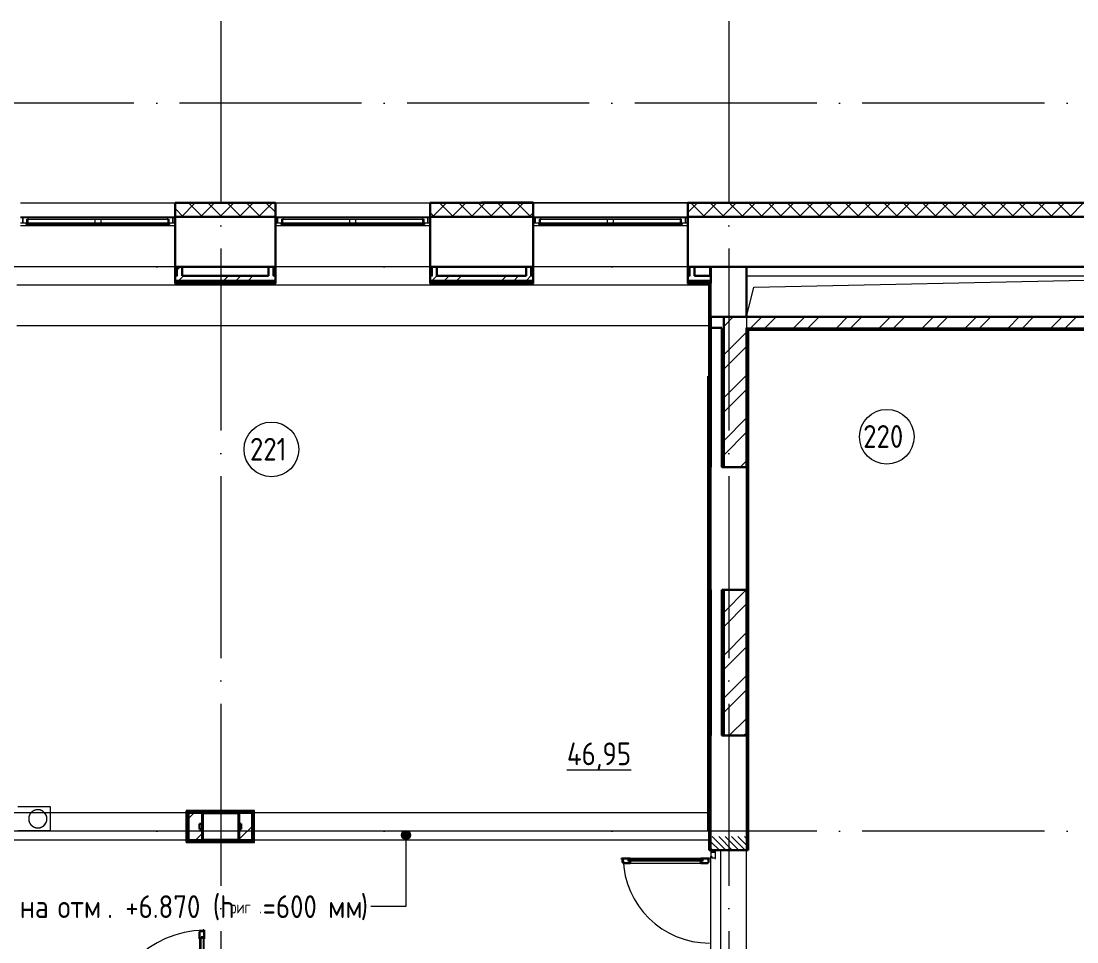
# Model space of a CAD drawing. Header units: millimetres. Extents: x -1073752 to 1436911, y -1379358 to 94781.
# Drawn here: x -869421 to -857823, y -1018973 to -1008856 of the extents above; entities that cross this region are included whole.
import ezdxf

# ---------------------------------------------------------------- set-up
doc = ezdxf.new("R2010")
doc.units = ezdxf.units.MM
for name, pattern in [('ADSK_Линия сетки', [25, 20, -2.5, 0, -2.5]), ('ADSK_Сверху', [450, 300, -150]), ('ADSK_Штриховая_ш2 п1_5', [4.5, 3, -1.5])]:
    doc.linetypes.add(name, pattern=pattern)
for name, color, linetype, lineweight in [('_ Окна', 7, 'Continuous', 9), ('Аннотация', 7, 'Continuous', 18), ('Двери', 252, 'Continuous', 9), ('Марки помещений', 7, 'Continuous', 20), ('Несущие колонны', 7, 'Continuous', 18), ('Ограждение', 252, 'Continuous', 9), ('Окна', 7, 'Continuous', 9), ('Оси', 252, 'Continuous', 9), ('Перекрытие', 252, 'Continuous', 18), ('Сантехника', 252, 'Continuous', 9), ('Стены внутренние', 7, 'Continuous', 18), ('Стены наружные', 7, 'Continuous', 18), ('Стены штриховка', 7, 'Continuous', 9)]:
    doc.layers.add(name, color=color, linetype=linetype, lineweight=lineweight)
doc.layers.add('Двери открывание', color=7, linetype='Continuous', lineweight=9, true_color=0xc0c0c0)
doc.layers.add('Линии', color=7, linetype='Continuous', lineweight=9, true_color=0x00a600)
doc.styles.add('GOST Common_2', font='', dxfattribs={"width": 0.9, "height": 250})
doc.styles.add('GOST Common_4', font='', dxfattribs={"height": 7})
doc.styles.get('GOST Common_2').set_extended_font_data('GOST type B')
doc.styles.get('GOST Common_4').set_extended_font_data('GOST 2.304 type A')

# ---------------------------------------------------------------- blocks, each defined once
blk = doc.blocks.new('2 этаж')
at = {"layer": 'Аннотация', "lineweight": 9, "true_color": 0x636466}
h = blk.add_hatch(color=251, dxfattribs=at)
edge = h.paths.add_edge_path()
edge.add_arc((158530, -10083), 50, 0, 360)
at = {"layer": 'Двери', "lineweight": 18, "true_color": 0x636466}
h = blk.add_hatch(dxfattribs=at)
h.set_pattern_fill('FP_2', color=251, angle=90, style=0, pattern_type=2)
h.set_pattern_definition([(135, (162076.006, -11124.253), (-35.3553, -35.3553), [])])
h.paths.add_polyline_path([(162145, -11899), (162271, -11899), (162271, -11749), (161881, -11749), (161881, -11899)])
h.paths.add_polyline_path([(161881, -10249), (162271, -10249), (162271, -10099), (161881, -10099)])
at = {"color": 251, "lineweight": 18, "true_color": 0x636466}
for p, q in [((162271, -3939), (168276, -3939)), ((162353, -4061), (168276, -3939)), ((162271, -4389), (162353, -4061))]:
    blk.add_line(p, q, dxfattribs=at)
at = {"layer": '_ Окна', "color": 251, "true_color": 0x636466}
for p, q in [((154321, -3299), (154296, -3299)), ((154296, -3357), (154321, -3357)), ((154321, -3357), (154321, -3299)), ((155996, -3299), (155971, -3299)), ((155971, -3299), (155971, -3357)), ((155971, -3357), (155996, -3357)), ((157121, -3299), (157096, -3299)), ((157096, -3357), (157121, -3357)), ((157121, -3357), (157121, -3299)), ((158796, -3299), (158771, -3299)), ((158771, -3299), (158771, -3357)), ((158771, -3357), (158796, -3357)), ((159951, -3299), (159926, -3299)), ((159926, -3357), (159951, -3357)), ((159951, -3357), (159951, -3299)), ((161626, -3299), (161601, -3299)), ((161601, -3299), (161601, -3357)), ((161601, -3357), (161626, -3357))]:
    blk.add_line(p, q, dxfattribs=at)
at = {"layer": '_ Окна', "color": 251, "lineweight": 18, "true_color": 0x636466}
for p, q in [((154380, -3299), (154321, -3299)), ((154321, -3299), (154321, -3357)), ((154321, -3357), (154359, -3357)), ((154367, -3357), (154367, -3316)), ((154367, -3316), (154379, -3316)), ((154385, -3316), (154380, -3299)), ((155912, -3299), (155907, -3316)), ((155971, -3299), (155912, -3299)), ((155913, -3316), (155925, -3316)), ((155925, -3316), (155925, -3357)), ((155933, -3357), (155971, -3357)), ((155971, -3357), (155971, -3299)), ((157180, -3299), (157121, -3299)), ((157121, -3299), (157121, -3357)), ((157121, -3357), (157159, -3357)), ((157167, -3357), (157167, -3316)), ((157167, -3316), (157179, -3316)), ((157185, -3316), (157180, -3299)), ((158712, -3299), (158707, -3316)), ((158771, -3299), (158712, -3299)), ((158713, -3316), (158725, -3316)), ((158725, -3316), (158725, -3357)), ((158733, -3357), (158771, -3357)), ((158771, -3357), (158771, -3299)), ((160010, -3299), (159951, -3299)), ((159951, -3299), (159951, -3357)), ((159951, -3357), (159989, -3357)), ((159997, -3357), (159997, -3316)), ((159997, -3316), (160009, -3316)), ((160015, -3316), (160010, -3299)), ((161542, -3299), (161537, -3316)), ((161601, -3299), (161542, -3299)), ((161543, -3316), (161555, -3316)), ((161555, -3316), (161555, -3357)), ((161563, -3357), (161601, -3357)), ((161601, -3357), (161601, -3299))]:
    blk.add_line(p, q, dxfattribs=at)
at = {"layer": 'Аннотация', "color": 251, "lineweight": 9, "true_color": 0x636466}
for p, q in [((158530, -10083), (158530, -10869)), ((158152, -10869), (158145, -10869)), ((158530, -10869), (158152, -10869))]:
    blk.add_line(p, q, dxfattribs=at)
blk.add_circle((158530, -10083), 50, dxfattribs=at)
at = {"layer": 'Двери', "color": 251, "linetype": 'ADSK_Штриховая_ш2 п1_5', "true_color": 0x636466}
for p, q in [((161881, -10099), (161881, -10249)), ((162271, -10249), (162271, -10099)), ((161881, -10249), (162271, -10249))]:
    blk.add_line(p, q, dxfattribs=at)
at = {"layer": 'Двери', "color": 251, "true_color": 0x636466}
for p, q in [((161931, -10249), (161881, -10249)), ((161881, -10249), (161881, -10269)), ((161881, -10269), (161931, -10269)), ((161931, -10269), (161881, -10269)), ((161881, -10269), (161881, -10318)), ((161881, -10318), (161889, -10318)), ((161889, -10318), (161889, -10332)), ((161931, -10269), (161931, -10249)), ((161931, -10341), (161931, -10269)), ((160975, -10350), (161787, -10350)), ((160975, -10371), (160975, -10350)), ((161787, -10371), (160975, -10371)), ((161769, -10341), (160993, -10341)), ((160993, -10391), (161769, -10391)), ((161787, -10350), (161787, -10371)), ((161889, -10332), (161923, -10332)), ((161923, -10332), (161923, -10341)), ((161923, -10341), (161931, -10341)), ((156262, -11222), (156262, -12132)), ((156279, -12150), (156279, -11204)), ((156279, -11204), (156303, -11204)), ((156303, -11204), (156303, -12150)), ((156312, -12132), (156312, -11222))]:
    blk.add_line(p, q, dxfattribs=at)
at = {"layer": 'Двери', "color": 251, "lineweight": 30, "true_color": 0x636466}
for p, q in [((160993, -10341), (160899, -10341)), ((160899, -10341), (160899, -10349)), ((160899, -10349), (160908, -10349)), ((160908, -10349), (160908, -10383)), ((160908, -10383), (160917, -10383)), ((160917, -10383), (160917, -10391)), ((160917, -10391), (160993, -10391)), ((160975, -10350), (160993, -10350)), ((160975, -10371), (160975, -10350)), ((160993, -10371), (160975, -10371)), ((160993, -10350), (160993, -10341)), ((160993, -10391), (160993, -10371)), ((161863, -10341), (161769, -10341)), ((161769, -10350), (161769, -10341)), ((161787, -10350), (161769, -10350)), ((161769, -10371), (161787, -10371)), ((161769, -10391), (161769, -10371)), ((161769, -10391), (161845, -10391)), ((161787, -10371), (161787, -10350)), ((161845, -10391), (161845, -10383)), ((161845, -10383), (161854, -10383)), ((161854, -10383), (161854, -10349)), ((161854, -10349), (161863, -10349)), ((161863, -10349), (161863, -10341)), ((156312, -11128), (156304, -11128)), ((156304, -11128), (156304, -11137)), ((156312, -11222), (156312, -11128)), ((156270, -11146), (156262, -11146)), ((156262, -11146), (156262, -11222)), ((156262, -11222), (156279, -11222)), ((156304, -11137), (156270, -11137)), ((156270, -11137), (156270, -11146)), ((156279, -11222), (156279, -11204)), ((156279, -11204), (156303, -11204)), ((156303, -11204), (156303, -11222)), ((156303, -11222), (156312, -11222))]:
    blk.add_line(p, q, dxfattribs=at)
at = {"layer": 'Двери открывание', "color": 251, "true_color": 0x636466}
for centre, radius, start, end in [((161863, -10323), 946, 181.0903, 270), ((156330, -12226), 1098, 90.9393, 180)]:
    blk.add_arc(centre, radius, start, end, dxfattribs=at)
at = {"layer": 'Линии', "color": 251, "linetype": 'ADSK_Сверху', "ltscale": 100, "true_color": 0x636466}
for p, q in [((161881, -9839), (151051, -9839)), ((161881, -10139), (151061, -10139))]:
    blk.add_line(p, q, dxfattribs=at)
at = {"layer": 'Марки помещений', "color": 251, "true_color": 0x636466}
for centre in [(163812, -5706), (157052, -5845)]:
    blk.add_circle(centre, 300, dxfattribs=at)
at = {"layer": 'Несущие колонны', "color": 251, "lineweight": 40, "true_color": 0x636466}
for p, q in [((156296, -10139), (156296, -9839)), ((156296, -9839), (156696, -9839)), ((156696, -9839), (156296, -9839)), ((156296, -9839), (156296, -10139)), ((156696, -9839), (156696, -10139)), ((156696, -10139), (156696, -9839)), ((156696, -10139), (156296, -10139)), ((156296, -10139), (156696, -10139))]:
    blk.add_line(p, q, dxfattribs=at)
at = {"layer": 'Ограждение', "color": 251, "true_color": 0x636466}
for p, q in [((155996, -3389), (154296, -3389)), ((158796, -3389), (157096, -3389)), ((161626, -3389), (159926, -3389)), ((155996, -3839), (154296, -3839)), ((158796, -3839), (157096, -3839)), ((161626, -3839), (159926, -3839)), ((161866, -3839), (161866, -3939)), ((161861, -4039), (154256, -4039)), ((161861, -4039), (154256, -4039)), ((155996, -4039), (154296, -4039)), ((155996, -4024), (155996, -4039)), ((157096, -4039), (157096, -4024)), ((158796, -4039), (157096, -4039)), ((158796, -4024), (158796, -4039)), ((159926, -4039), (159926, -4024)), ((161626, -4039), (159926, -4039)), ((161626, -4024), (161626, -4039)), ((161861, -4489), (154256, -4489)), ((161856, -4489), (161856, -5039)), ((162291, -4529), (162296, -4534)), ((162296, -4534), (168076, -4534)), ((162296, -10239), (162296, -4534)), ((156866, -9814), (156116, -9814)), ((156116, -9814), (156121, -9819)), ((156116, -9814), (156116, -10164)), ((156866, -9814), (156861, -9819)), ((156866, -10164), (156866, -9814)), ((161856, -10039), (161856, -10239)), ((156116, -10164), (156121, -10159)), ((156116, -10164), (156866, -10164)), ((156861, -10159), (156866, -10164)), ((161861, -10239), (161856, -10239)), ((162296, -10239), (162291, -10239))]:
    blk.add_line(p, q, dxfattribs=at)
at = {"layer": 'Окна', "color": 251, "true_color": 0x636466}
for p, q in [((154359, -3357), (155131, -3357)), ((154359, -3374), (154359, -3357)), ((154379, -3316), (155111, -3316)), ((154379, -3357), (154379, -3316)), ((155912, -3299), (154380, -3299)), ((155111, -3316), (155181, -3316)), ((155111, -3316), (155111, -3357)), ((155131, -3357), (155161, -3357)), ((155131, -3357), (155131, -3374)), ((155161, -3357), (155933, -3357)), ((155161, -3374), (155161, -3357)), ((155181, -3316), (155913, -3316)), ((155181, -3357), (155181, -3316)), ((155913, -3316), (155913, -3357)), ((155933, -3357), (155933, -3374)), ((157159, -3357), (157931, -3357)), ((157159, -3374), (157159, -3357)), ((157179, -3316), (157911, -3316)), ((157179, -3357), (157179, -3316)), ((158712, -3299), (157180, -3299)), ((157911, -3316), (157981, -3316)), ((157911, -3316), (157911, -3357)), ((157931, -3357), (157961, -3357)), ((157931, -3357), (157931, -3374)), ((157961, -3357), (158733, -3357)), ((157961, -3374), (157961, -3357)), ((157981, -3316), (158713, -3316)), ((157981, -3357), (157981, -3316)), ((158713, -3316), (158713, -3357)), ((158733, -3357), (158733, -3374)), ((159989, -3357), (160761, -3357)), ((159989, -3374), (159989, -3357)), ((160009, -3316), (160741, -3316)), ((160009, -3357), (160009, -3316)), ((161542, -3299), (160010, -3299)), ((160741, -3316), (160811, -3316)), ((160741, -3316), (160741, -3357)), ((160761, -3357), (160791, -3357)), ((160761, -3357), (160761, -3374)), ((160791, -3357), (161563, -3357)), ((160791, -3374), (160791, -3357)), ((160811, -3316), (161543, -3316)), ((160811, -3357), (160811, -3316)), ((161543, -3316), (161543, -3357)), ((161563, -3357), (161563, -3374)), ((155131, -3374), (154359, -3374)), ((155161, -3374), (155131, -3374)), ((155933, -3374), (155161, -3374)), ((157931, -3374), (157159, -3374)), ((157961, -3374), (157931, -3374)), ((158733, -3374), (157961, -3374)), ((160761, -3374), (159989, -3374)), ((160791, -3374), (160761, -3374)), ((161563, -3374), (160791, -3374))]:
    blk.add_line(p, q, dxfattribs=at)
at = {"layer": 'Оси', "color": 251, "linetype": 'ADSK_Линия сетки', "ltscale": 100, "true_color": 0x636466}
for p, q in [((156496, -1139), (156496, -32265)), ((162076, -1139), (162076, -32265)), ((170543, -2039), (93566, -2039)), ((170543, -3839), (93566, -3839)), ((170543, -10039), (93566, -10039))]:
    blk.add_line(p, q, dxfattribs=at)
at = {"layer": 'Перекрытие', "color": 251, "ltscale": 100, "true_color": 0x636466}
for p, q in [((162271, -3939), (168276, -3939)), ((156116, -10039), (154266, -10039)), ((161851, -10039), (156866, -10039)), ((161986, -10249), (161986, -11749))]:
    blk.add_line(p, q, dxfattribs=at)
at = {"layer": 'Сантехника', "color": 251, "true_color": 0x636466}
for p, q in [((154626, -9774), (154266, -9774)), ((154626, -10034), (154626, -9774)), ((154266, -10034), (154626, -10034))]:
    blk.add_line(p, q, dxfattribs=at)
at = {"layer": 'Сантехника', "color": 251, "true_color": 0x636466, "flags": 128}
for points in [[(154586, -9904), (154586, -9900), (154586, -9896), (154585, -9892), (154585, -9888), (154584, -9884), (154583, -9880), (154582, -9877), (154581, -9873), (154580, -9869), (154578, -9865), (154576, -9862), (154575, -9858), (154573, -9855), (154571, -9851), (154569, -9848), (154566, -9845), (154564, -9841), (154561, -9838), (154558, -9835), (154556, -9833), (154553, -9830), (154550, -9827), (154547, -9825), (154543, -9822), (154540, -9820), (154537, -9818), (154533, -9816), (154530, -9814), (154526, -9813), (154522, -9811), (154518, -9810), (154515, -9808), (154511, -9807), (154507, -9806), (154503, -9806), (154499, -9805), (154495, -9805), (154491, -9804), (154487, -9804), (154483, -9804), (154479, -9804), (154475, -9805), (154471, -9805), (154467, -9806), (154463, -9807), (154459, -9808), (154456, -9809), (154452, -9810), (154448, -9812), (154444, -9813), (154441, -9815), (154437, -9817), (154434, -9819), (154430, -9821), (154427, -9823), (154424, -9826), (154421, -9828), (154418, -9831), (154415, -9834), (154412, -9837), (154410, -9840), (154407, -9843), (154405, -9846), (154402, -9849), (154400, -9853), (154398, -9856), (154396, -9860), (154395, -9863), (154393, -9867), (154392, -9871), (154391, -9875), (154389, -9878), (154388, -9882), (154388, -9886), (154387, -9890), (154387, -9894), (154386, -9898), (154386, -9902), (154386, -9904)], [(154386, -9904), (154386, -9908), (154386, -9912), (154387, -9916), (154387, -9920), (154388, -9924), (154389, -9928), (154390, -9932), (154391, -9936), (154392, -9939), (154394, -9943), (154396, -9947), (154397, -9950), (154399, -9954), (154401, -9957), (154403, -9961), (154406, -9964), (154408, -9967), (154411, -9970), (154414, -9973), (154416, -9976), (154419, -9979), (154422, -9981), (154425, -9984), (154429, -9986), (154432, -9988), (154435, -9990), (154439, -9992), (154442, -9994), (154446, -9996), (154450, -9997), (154454, -9999), (154457, -10000), (154461, -10001), (154465, -10002), (154469, -10003), (154473, -10003), (154477, -10004), (154481, -10004), (154485, -10004), (154489, -10004), (154493, -10004), (154497, -10004), (154501, -10003), (154505, -10002), (154509, -10002), (154513, -10001), (154516, -10000), (154520, -9998), (154524, -9997), (154528, -9995), (154531, -9993), (154535, -9992), (154538, -9990), (154542, -9987), (154545, -9985), (154548, -9983), (154551, -9980), (154554, -9977), (154557, -9975), (154560, -9972), (154562, -9969), (154565, -9966), (154567, -9962), (154570, -9959), (154572, -9956), (154574, -9952), (154576, -9949), (154577, -9945), (154579, -9941), (154580, -9938), (154581, -9934), (154583, -9930), (154584, -9926), (154584, -9922), (154585, -9918), (154585, -9914), (154586, -9910), (154586, -9906), (154586, -9904)]]:
    blk.add_lwpolyline(points, dxfattribs=at)
at = {"layer": 'Сантехника', "color": 251, "true_color": 0x636466}
for start, end in [(0, 180), (180, 0)]:
    blk.add_arc((154486, -9904), 100, start, end, dxfattribs=at)
at = {"layer": 'Стены внутренние', "color": 251, "true_color": 0x636466}
for p, q in [((154296, -3137), (155996, -3137)), ((157096, -3137), (158796, -3137)), ((159926, -3137), (161626, -3137)), ((154296, -3289), (155996, -3289)), ((157096, -3289), (158796, -3289)), ((159926, -3289), (161626, -3289)), ((161881, -4019), (161881, -4389)), ((161881, -6039), (161881, -7389)), ((162271, -7389), (162271, -6039)), ((161881, -8989), (161881, -10249)), ((162271, -11749), (162271, -8989)), ((161881, -11680), (161881, -10318))]:
    blk.add_line(p, q, dxfattribs=at)
at = {"layer": 'Стены внутренние', "color": 251, "lineweight": 30, "true_color": 0x636466}
for p, q in [((157096, -3137), (155996, -3137)), ((155996, -3137), (155996, -3289)), ((157096, -3289), (157096, -3137)), ((159926, -3137), (158796, -3137)), ((158796, -3137), (158796, -3289)), ((159926, -3289), (159926, -3137)), ((168978, -3137), (161626, -3137)), ((161626, -3137), (161626, -3289)), ((157096, -3289), (155996, -3289)), ((155996, -3289), (155996, -3839)), ((155996, -3289), (157096, -3289)), ((157096, -3839), (157096, -3289)), ((159926, -3289), (158796, -3289)), ((158796, -3289), (158796, -3839)), ((158796, -3289), (159926, -3289)), ((159926, -3839), (159926, -3289)), ((168826, -3289), (161626, -3289)), ((161626, -3289), (161626, -3839)), ((161626, -3289), (168826, -3289)), ((156071, -3839), (157021, -3839)), ((158871, -3839), (159851, -3839)), ((161701, -3839), (168276, -3839)), ((161881, -3839), (161881, -3939)), ((162271, -4389), (162271, -3839)), ((161881, -4014), (161881, -4014)), ((161881, -4389), (162021, -4389)), ((162001, -4509), (161881, -4509)), ((162001, -6039), (162001, -4509)), ((162271, -6039), (162001, -6039)), ((161881, -7389), (161881, -8989)), ((162001, -7389), (162271, -7389)), ((162001, -8989), (162001, -7389)), ((162271, -8989), (162001, -8989)), ((161881, -10249), (162271, -10249))]:
    blk.add_line(p, q, dxfattribs=at)
at = {"layer": 'Стены внутренние', "color": 251, "linetype": 'Continuous', "lineweight": 9, "true_color": 0x636466}
for p, q in [((155998, -3142), (156001, -3139)), ((156084, -3289), (155998, -3203)), ((156063, -3289), (156213, -3139)), ((156297, -3289), (156147, -3139)), ((156275, -3289), (156425, -3139)), ((156509, -3289), (156359, -3139)), ((156487, -3289), (156637, -3139)), ((156721, -3289), (156571, -3139)), ((156699, -3289), (156849, -3139)), ((156933, -3289), (156783, -3139)), ((156912, -3289), (157062, -3139)), ((157096, -3240), (156995, -3139)), ((157026, -3137), (157025, -3139)), ((158842, -3289), (158796, -3243)), ((158821, -3289), (158971, -3139)), ((158903, -3137), (158902, -3139)), ((159054, -3289), (158904, -3139)), ((158986, -3139), (158985, -3137)), ((159033, -3289), (159183, -3139)), ((159266, -3289), (159116, -3139)), ((159245, -3289), (159395, -3139)), ((159479, -3289), (159329, -3139)), ((159457, -3289), (159607, -3139)), ((159691, -3289), (159541, -3139)), ((159572, -3139), (159571, -3137)), ((159669, -3289), (159819, -3139)), ((159903, -3289), (159753, -3139)), ((159881, -3289), (159926, -3245)), ((159924, -3175), (159926, -3175)), ((161626, -3242), (161728, -3139)), ((161812, -3289), (161662, -3139)), ((161718, -3137), (161717, -3139)), ((161791, -3289), (161941, -3139)), ((162024, -3289), (161874, -3139)), ((161953, -3137), (161952, -3139)), ((162003, -3289), (162153, -3139)), ((162236, -3289), (162086, -3139)), ((162215, -3289), (162365, -3139)), ((162448, -3289), (162298, -3139)), ((162388, -3139), (162387, -3137)), ((162427, -3289), (162577, -3139)), ((162661, -3289), (162511, -3139)), ((162639, -3289), (162789, -3139)), ((162873, -3289), (162723, -3139)), ((162851, -3289), (163001, -3139)), ((163085, -3289), (162935, -3139)), ((163063, -3289), (163213, -3139)), ((163297, -3289), (163147, -3139)), ((163276, -3289), (163426, -3139)), ((163509, -3289), (163359, -3139)), ((163361, -3137), (163360, -3139)), ((163444, -3139), (163443, -3137)), ((163488, -3289), (163638, -3139)), ((163721, -3289), (163571, -3139)), ((163700, -3289), (163850, -3139)), ((163933, -3289), (163783, -3139)), ((163912, -3289), (164062, -3139)), ((164145, -3289), (163995, -3139)), ((164124, -3289), (164274, -3139)), ((164358, -3289), (164208, -3139)), ((164265, -3139), (164264, -3137)), ((164336, -3289), (164486, -3139)), ((164570, -3289), (164420, -3139)), ((164548, -3289), (164698, -3139)), ((164782, -3289), (164632, -3139)), ((164760, -3289), (164910, -3139)), ((164769, -3137), (164768, -3139)), ((164994, -3289), (164844, -3139)), ((164852, -3139), (164851, -3137)), ((164973, -3289), (165123, -3139)), ((165206, -3289), (165056, -3139)), ((165185, -3289), (165335, -3139)), ((165418, -3289), (165268, -3139)), ((165397, -3289), (165547, -3139)), ((165630, -3289), (165480, -3139)), ((165609, -3289), (165759, -3139)), ((165842, -3289), (165692, -3139)), ((165821, -3289), (165971, -3139))]:
    blk.add_line(p, q, dxfattribs=at)
at = {"layer": 'Стены наружные', "color": 251, "true_color": 0x636466}
for p, q in [((156546, -3132), (157096, -3132)), ((156546, -3137), (156546, -3132)), ((157096, -3137), (157096, -3132)), ((158796, -3132), (159361, -3132)), ((158796, -3137), (158796, -3132)), ((159926, -3132), (162191, -3132)), ((161626, -3132), (161626, -3137)), ((162191, -3137), (162191, -3132)), ((161874, -3854), (161866, -3854)), ((161874, -3839), (161874, -3854)), ((162271, -8989), (162271, -10249))]:
    blk.add_line(p, q, dxfattribs=at)
at = {"layer": 'Стены наружные', "color": 251, "lineweight": 30, "true_color": 0x636466}
for p, q in [((159926, -3132), (159361, -3132)), ((159361, -3132), (159361, -3137)), ((159926, -3137), (159926, -3132)), ((155996, -3839), (155996, -4014)), ((156071, -3839), (155996, -3839)), ((156071, -3939), (156071, -3839)), ((157021, -3939), (156071, -3939)), ((157021, -3839), (157021, -3939)), ((157096, -3839), (157021, -3839)), ((157096, -4014), (157096, -3839)), ((158796, -3839), (158796, -4014)), ((158871, -3839), (158796, -3839)), ((158871, -3939), (158871, -3839)), ((159851, -3939), (158871, -3939)), ((159851, -3839), (159851, -3939)), ((159926, -3839), (159851, -3839)), ((159926, -4014), (159926, -3839)), ((161626, -3839), (161626, -4014)), ((161701, -3839), (161626, -3839)), ((161701, -3939), (161701, -3839)), ((161881, -3939), (161701, -3939)), ((161881, -4014), (161881, -3939)), ((155996, -4014), (155996, -4024)), ((155996, -4024), (157096, -4024)), ((157096, -4024), (157096, -4014)), ((158796, -4014), (158796, -4024)), ((158796, -4024), (159926, -4024)), ((159926, -4024), (159926, -4014)), ((161626, -4014), (161626, -4024)), ((161626, -4024), (161861, -4024)), ((161861, -4024), (161861, -5039)), ((161866, -4019), (161866, -5039)), ((161881, -4019), (161881, -4014)), ((161881, -6039), (161881, -4389)), ((162021, -4389), (162021, -6039)), ((168261, -4389), (162021, -4389)), ((162271, -6039), (162271, -4509)), ((168096, -4524), (162286, -4524)), ((162291, -10249), (162291, -4529)), ((162291, -4529), (168091, -4529)), ((161851, -5039), (161851, -10039)), ((161861, -5039), (161851, -5039)), ((162021, -7389), (162021, -8989)), ((162271, -8989), (162271, -7389)), ((156861, -9819), (156121, -9819)), ((156121, -9819), (156121, -10159)), ((156856, -9824), (156126, -9824)), ((156126, -9824), (156126, -10154)), ((156141, -9839), (156141, -10139)), ((156141, -9839), (156296, -9839)), ((156291, -9959), (156291, -9839)), ((156841, -9839), (156696, -9839)), ((156841, -10139), (156841, -9839)), ((156856, -10154), (156856, -9824)), ((156861, -10159), (156861, -9819)), ((156261, -9959), (156291, -9959)), ((156261, -10019), (156261, -9959)), ((156696, -9959), (156721, -9959)), ((156721, -9959), (156721, -10019)), ((156291, -10019), (156261, -10019)), ((156291, -10139), (156291, -10019)), ((156721, -10019), (156696, -10019)), ((161851, -10039), (161861, -10039)), ((161861, -10039), (161861, -10249)), ((156121, -10159), (156861, -10159)), ((156126, -10154), (156856, -10154)), ((156296, -10139), (156141, -10139)), ((156696, -10139), (156841, -10139)), ((161861, -10249), (161881, -10249)), ((162271, -10249), (162291, -10249))]:
    blk.add_line(p, q, dxfattribs=at)
at = {"layer": 'Стены наружные', "color": 251, "linetype": 'Continuous', "lineweight": 9, "true_color": 0x636466}
for p, q in [((159571, -3137), (159568, -3132)), ((156021, -3870), (156052, -3839)), ((156037, -3989), (156087, -3939)), ((156530, -3989), (156580, -3939)), ((156665, -3989), (156715, -3939)), ((156800, -3989), (156850, -3939)), ((158807, -3939), (158809, -3938)), ((158809, -3938), (158821, -3925)), ((158820, -3989), (158870, -3939)), ((158870, -3939), (158871, -3938)), ((158955, -3989), (159005, -3939)), ((159090, -3989), (159140, -3939)), ((159584, -3989), (159634, -3939)), ((159718, -3989), (159768, -3939)), ((159851, -3857), (159868, -3839)), ((159853, -3989), (159903, -3939)), ((159901, -3906), (159914, -3894)), ((159914, -3894), (159926, -3881)), ((161626, -3878), (161639, -3866)), ((161639, -3866), (161651, -3853)), ((155996, -3993), (155999, -3989)), ((156035, -4024), (156040, -4019)), ((156106, -4024), (156111, -4019)), ((156177, -4024), (156182, -4019)), ((156187, -4014), (156199, -4002)), ((156199, -4002), (156212, -3989)), ((156247, -4024), (156252, -4019)), ((156318, -4024), (156323, -4019)), ((156389, -4024), (156394, -4019)), ((156394, -4019), (156399, -4014)), ((156399, -4014), (156411, -4002)), ((156411, -4002), (156424, -3989)), ((156459, -4024), (156464, -4019)), ((156530, -4024), (156535, -4019)), ((156601, -4024), (156606, -4019)), ((156611, -4014), (156623, -4002)), ((156623, -4002), (156636, -3989)), ((156672, -4024), (156677, -4019)), ((156742, -4024), (156747, -4019)), ((156813, -4024), (156818, -4019)), ((156818, -4019), (156823, -4014)), ((156823, -4014), (156835, -4002)), ((156835, -4002), (156848, -3989)), ((156884, -4024), (156889, -4019)), ((156954, -4024), (156959, -4019)), ((157025, -4024), (157030, -4019)), ((157035, -4014), (157048, -4002)), ((157048, -4002), (157060, -3989)), ((157096, -4024), (157096, -4024)), ((158796, -4021), (158798, -4019)), ((158864, -4024), (158869, -4019)), ((158934, -4024), (158939, -4019)), ((158939, -4019), (158944, -4014)), ((158944, -4014), (158957, -4002)), ((158957, -4002), (158969, -3989)), ((159005, -4024), (159010, -4019)), ((159076, -4024), (159081, -4019)), ((159146, -4024), (159151, -4019)), ((159156, -4014), (159169, -4002)), ((159169, -4002), (159181, -3989)), ((159217, -4024), (159222, -4019)), ((159288, -4024), (159293, -4019)), ((159359, -4024), (159364, -4019)), ((159364, -4019), (159369, -4014)), ((159369, -4014), (159381, -4002)), ((159381, -4002), (159394, -3989)), ((159429, -4024), (159434, -4019)), ((159500, -4024), (159505, -4019)), ((159571, -4024), (159576, -4019)), ((159581, -4014), (159593, -4002)), ((159593, -4002), (159606, -3989)), ((159641, -4024), (159646, -4019)), ((159712, -4024), (159717, -4019)), ((159783, -4024), (159788, -4019)), ((159788, -4019), (159793, -4014)), ((159793, -4014), (159805, -4002)), ((159805, -4002), (159818, -3989)), ((159854, -4024), (159859, -4019)), ((159924, -4024), (159926, -4022)), ((161626, -4020), (161626, -4019)), ((161692, -4024), (161697, -4019)), ((161702, -4014), (161714, -4002)), ((161714, -4002), (161727, -3989)), ((161763, -4024), (161768, -4019)), ((161833, -4024), (161838, -4019)), ((161873, -3989), (161881, -3982)), ((161861, -4067), (161866, -4062)), ((161861, -4138), (161866, -4133)), ((161861, -4209), (161866, -4204)), ((161861, -4279), (161866, -4274)), ((161861, -4350), (161866, -4345)), ((162021, -4493), (162125, -4389)), ((162319, -4509), (162439, -4389)), ((162476, -4509), (162596, -4389)), ((162791, -4509), (162911, -4389)), ((162948, -4509), (163068, -4389)), ((163262, -4509), (163382, -4389)), ((163419, -4509), (163539, -4389)), ((163733, -4509), (163853, -4389)), ((163891, -4509), (164011, -4389)), ((164205, -4509), (164325, -4389)), ((164362, -4509), (164482, -4389)), ((164676, -4509), (164796, -4389)), ((164834, -4509), (164954, -4389)), ((165148, -4509), (165268, -4389)), ((165305, -4509), (165425, -4389)), ((165619, -4509), (165739, -4389)), ((165776, -4509), (165896, -4389)), ((161861, -4421), (161866, -4416)), ((161861, -4492), (161866, -4487)), ((162812, -4524), (162812, -4509)), ((163412, -4524), (163412, -4509)), ((164012, -4524), (164012, -4509)), ((164612, -4524), (164612, -4509)), ((165212, -4524), (165212, -4509)), ((165812, -4524), (165812, -4509)), ((161861, -4562), (161866, -4557)), ((161861, -4633), (161866, -4628)), ((162021, -4807), (162271, -4557)), ((162286, -4562), (162291, -4557)), ((162286, -4632), (162291, -4627)), ((162318, -4529), (162323, -4524)), ((162389, -4529), (162394, -4524)), ((162460, -4529), (162465, -4524)), ((162530, -4529), (162535, -4524)), ((162601, -4529), (162606, -4524)), ((162672, -4529), (162677, -4524)), ((162743, -4529), (162748, -4524)), ((162813, -4529), (162818, -4524)), ((162884, -4529), (162889, -4524)), ((162955, -4529), (162960, -4524)), ((163025, -4529), (163030, -4524)), ((163096, -4529), (163101, -4524)), ((163167, -4529), (163172, -4524)), ((163238, -4529), (163243, -4524)), ((163308, -4529), (163313, -4524)), ((163379, -4529), (163384, -4524)), ((163450, -4529), (163455, -4524)), ((163520, -4529), (163525, -4524)), ((163591, -4529), (163596, -4524)), ((163662, -4529), (163667, -4524)), ((163733, -4529), (163738, -4524)), ((163803, -4529), (163808, -4524)), ((163874, -4529), (163879, -4524)), ((163945, -4529), (163950, -4524)), ((164015, -4529), (164020, -4524)), ((164086, -4529), (164091, -4524)), ((164157, -4529), (164162, -4524)), ((164228, -4529), (164233, -4524)), ((164298, -4529), (164303, -4524)), ((164369, -4529), (164374, -4524)), ((164440, -4529), (164445, -4524)), ((164510, -4529), (164515, -4524)), ((164581, -4529), (164586, -4524)), ((164652, -4529), (164657, -4524)), ((164723, -4529), (164728, -4524)), ((164793, -4529), (164798, -4524)), ((164864, -4529), (164869, -4524)), ((164935, -4529), (164940, -4524)), ((165005, -4529), (165010, -4524)), ((165076, -4529), (165081, -4524)), ((165147, -4529), (165152, -4524)), ((165217, -4529), (165222, -4524)), ((165288, -4529), (165293, -4524)), ((165359, -4529), (165364, -4524)), ((165430, -4529), (165435, -4524)), ((165500, -4529), (165505, -4524)), ((165571, -4529), (165576, -4524)), ((165642, -4529), (165647, -4524)), ((165712, -4529), (165717, -4524)), ((165783, -4529), (165788, -4524)), ((165854, -4529), (165859, -4524)), ((161861, -4704), (161866, -4699)), ((162021, -4964), (162271, -4714)), ((162286, -4703), (162291, -4698)), ((161861, -4774), (161866, -4769)), ((161861, -4845), (161866, -4840)), ((162286, -4774), (162291, -4769)), ((162286, -4844), (162291, -4839)), ((161861, -4916), (161866, -4911)), ((161861, -4987), (161866, -4982)), ((162271, -4930), (162286, -4915)), ((162286, -4915), (162291, -4910)), ((162286, -4986), (162291, -4981)), ((162021, -5279), (162271, -5029)), ((162286, -5057), (162291, -5052)), ((162021, -5436), (162271, -5186)), ((162286, -5127), (162291, -5122)), ((162286, -5198), (162291, -5193)), ((162286, -5269), (162291, -5264)), ((162286, -5339), (162291, -5334)), ((162271, -5354), (162286, -5339)), ((162286, -5410), (162291, -5405)), ((162021, -5750), (162271, -5500)), ((162286, -5481), (162291, -5476)), ((162286, -5552), (162291, -5547)), ((162021, -5907), (162271, -5657)), ((162286, -5622), (162291, -5617)), ((162271, -5779), (162286, -5764)), ((162286, -5693), (162291, -5688)), ((162286, -5764), (162291, -5759)), ((162286, -5834), (162291, -5829)), ((162286, -5905), (162291, -5900)), ((162203, -6039), (162271, -5972)), ((162286, -5976), (162291, -5971)), ((162286, -6047), (162291, -6042)), ((162286, -6117), (162291, -6112)), ((162271, -6203), (162286, -6188)), ((162286, -6188), (162291, -6183)), ((162286, -6259), (162291, -6254)), ((162286, -6329), (162291, -6324)), ((162286, -6400), (162291, -6395)), ((162286, -6471), (162291, -6466)), ((162286, -6541), (162291, -6536)), ((162286, -6612), (162291, -6607)), ((162271, -6627), (162286, -6612)), ((162286, -6683), (162291, -6678)), ((162286, -6754), (162291, -6749)), ((162286, -6824), (162291, -6819)), ((162286, -6895), (162291, -6890)), ((162271, -7051), (162286, -7036)), ((162286, -6966), (162291, -6961)), ((162286, -7036), (162291, -7031)), ((162286, -7107), (162291, -7102)), ((162286, -7178), (162291, -7173)), ((162286, -7249), (162291, -7244)), ((162021, -7636), (162268, -7389)), ((162286, -7319), (162291, -7314)), ((162286, -7390), (162291, -7385)), ((162271, -7476), (162286, -7461)), ((162286, -7461), (162291, -7456)), ((162286, -7531), (162291, -7526)), ((162021, -7793), (162271, -7543)), ((162286, -7602), (162291, -7597)), ((162286, -7673), (162291, -7668)), ((162286, -7744), (162291, -7739)), ((162021, -8108), (162271, -7858)), ((162271, -7900), (162286, -7885)), ((162286, -7814), (162291, -7809)), ((162286, -7885), (162291, -7880)), ((162286, -7956), (162291, -7951)), ((162021, -8265), (162271, -8015)), ((162286, -8026), (162291, -8021)), ((162286, -8097), (162291, -8092)), ((162286, -8168), (162291, -8163)), ((162286, -8239), (162291, -8234)), ((162021, -8579), (162271, -8329)), ((162271, -8324), (162286, -8309)), ((162286, -8309), (162291, -8304)), ((162286, -8380), (162291, -8375)), ((162286, -8451), (162291, -8446)), ((162021, -8736), (162271, -8486)), ((162286, -8521), (162291, -8516)), ((162286, -8592), (162291, -8587)), ((162286, -8663), (162291, -8658)), ((162082, -8989), (162271, -8801)), ((162271, -8749), (162286, -8734)), ((162286, -8734), (162291, -8729)), ((162286, -8804), (162291, -8799)), ((162286, -8875), (162291, -8870)), ((162239, -8989), (162271, -8958)), ((162286, -8946), (162291, -8941)), ((162286, -9016), (162291, -9011)), ((162271, -9173), (162286, -9158)), ((162286, -9087), (162291, -9082)), ((162286, -9158), (162291, -9153)), ((162286, -9229), (162291, -9224)), ((162286, -9299), (162291, -9294)), ((162286, -9370), (162291, -9365)), ((162286, -9441), (162291, -9436)), ((162286, -9511), (162291, -9506)), ((162271, -9597), (162286, -9582)), ((162286, -9582), (162291, -9577)), ((162286, -9653), (162291, -9648)), ((162286, -9723), (162291, -9718)), ((156141, -9901), (156203, -9839)), ((156175, -9824), (156180, -9819)), ((156246, -9824), (156251, -9819)), ((156316, -9824), (156321, -9819)), ((156387, -9824), (156392, -9819)), ((156458, -9824), (156463, -9819)), ((156513, -9839), (156528, -9824)), ((156528, -9824), (156533, -9819)), ((156599, -9824), (156604, -9819)), ((156670, -9824), (156675, -9819)), ((156741, -9824), (156746, -9819)), ((156811, -9824), (156816, -9819)), ((156856, -9850), (156861, -9845)), ((162286, -9794), (162291, -9789)), ((156121, -9878), (156126, -9873)), ((156121, -9949), (156126, -9944)), ((156841, -9936), (156856, -9921)), ((156856, -9921), (156861, -9916)), ((162286, -9865), (162291, -9860)), ((162286, -9936), (162291, -9931)), ((156121, -10019), (156126, -10014)), ((156121, -10090), (156126, -10085)), ((156261, -10096), (156291, -10066)), ((156721, -10107), (156841, -9987)), ((156856, -9992), (156861, -9987)), ((156856, -10062), (156861, -10057)), ((161861, -10078), (161866, -10073)), ((162271, -10021), (162286, -10006)), ((162286, -10006), (162291, -10001)), ((162286, -10077), (162291, -10072)), ((156123, -10159), (156128, -10154)), ((156193, -10159), (156198, -10154)), ((156198, -10154), (156213, -10139)), ((156218, -10139), (156261, -10096)), ((156264, -10159), (156269, -10154)), ((156335, -10159), (156340, -10154)), ((156406, -10159), (156411, -10154)), ((156476, -10159), (156481, -10154)), ((156547, -10159), (156552, -10154)), ((156618, -10159), (156623, -10154)), ((156623, -10154), (156638, -10139)), ((156688, -10159), (156693, -10154)), ((156696, -10132), (156721, -10107)), ((156759, -10159), (156764, -10154)), ((156830, -10159), (156835, -10154)), ((156856, -10133), (156861, -10128)), ((161861, -10148), (161866, -10143)), ((162286, -10148), (162291, -10143)), ((161861, -10219), (161866, -10214)), ((162286, -10218), (162291, -10213))]:
    blk.add_line(p, q, dxfattribs=at)
at = {"layer": 'Стены штриховка', "color": 251, "true_color": 0x636466}
for p, q in [((155996, -3213), (155998, -3213)), ((157094, -3139), (155998, -3139)), ((155998, -3139), (155998, -3213)), ((157094, -3213), (157094, -3139)), ((157094, -3213), (157096, -3213)), ((158796, -3213), (158798, -3213)), ((159924, -3139), (158798, -3139)), ((158798, -3139), (158798, -3213)), ((159924, -3213), (159924, -3139)), ((159924, -3213), (159926, -3213)), ((161626, -3213), (161628, -3213)), ((168978, -3139), (161628, -3139)), ((161628, -3139), (161628, -3213)), ((155996, -3939), (156021, -3939)), ((156009, -3939), (156009, -3839)), ((156021, -3939), (156021, -3839)), ((157071, -3939), (157071, -3839)), ((157071, -3939), (157096, -3939)), ((157084, -3939), (157084, -3839)), ((158796, -3939), (158821, -3939)), ((158809, -3939), (158809, -3839)), ((158821, -3939), (158821, -3839)), ((159901, -3939), (159901, -3839)), ((159901, -3939), (159926, -3939)), ((159914, -3939), (159914, -3839)), ((161626, -3939), (161651, -3939)), ((161639, -3939), (161639, -3839)), ((161651, -3939), (161651, -3839)), ((157096, -3989), (155996, -3989)), ((157096, -4002), (155996, -4002)), ((157096, -4014), (155996, -4014)), ((155996, -4014), (157096, -4014)), ((155996, -4019), (157096, -4019)), ((159926, -3989), (158796, -3989)), ((159926, -4002), (158796, -4002)), ((159926, -4014), (158796, -4014)), ((158796, -4014), (159926, -4014)), ((158796, -4019), (159926, -4019)), ((161881, -3989), (161626, -3989)), ((161881, -4002), (161626, -4002)), ((161881, -4014), (161626, -4014)), ((161626, -4014), (161881, -4014)), ((161881, -4019), (161626, -4019)), ((162271, -4389), (162271, -4509)), ((162271, -4509), (168176, -4509)), ((162286, -4524), (162271, -4524)), ((162286, -10249), (162286, -4524)), ((161866, -5039), (161861, -5039)), ((161866, -5039), (161866, -10249)), ((161861, -10039), (161881, -10039))]:
    blk.add_line(p, q, dxfattribs=at)
at = {"layer": 'Аннотация', "color": 251, "true_color": 0x636466, "width": 0.9}
for s, height, style, p in [('. +6.870 (h', 250, 'GOST Common_2', (155248, -10994)), ('=600', 250, 'GOST Common_2', (156956, -10994)), (')', 250, 'GOST Common_2', (158034, -10994)), ('на', 250, 'GOST Common_2', (154289, -10994)), ('отм', 250, 'GOST Common_2', (154706, -10994)), ('риг', 138.8, 'GOST Common_4', (156597, -10944)), ('мм', 250, 'GOST Common_2', (157676, -10994)), ('.', 139, 'GOST Common_4', (156919, -10944))]:
    blk.add_text(s, height=height, dxfattribs=dict(at, style=style)).set_placement(p)
at = {"layer": 'Марки помещений', "color": 251, "true_color": 0x636466, "style": 'GOST Common_2', "width": 0.9}
for s, p in [('220', (163553, -5828)), ('221', (156817, -5968)), ('%%U46,95', (160299, -9315))]:
    blk.add_text(s, height=250, dxfattribs=at).set_placement(p)

msp = doc.modelspace()

# ---------------------------------------------------------------- block references
msp.add_blockref('2 этаж', (-1023723.7, -1007716.5))

doc.saveas('drawing.dxf')
